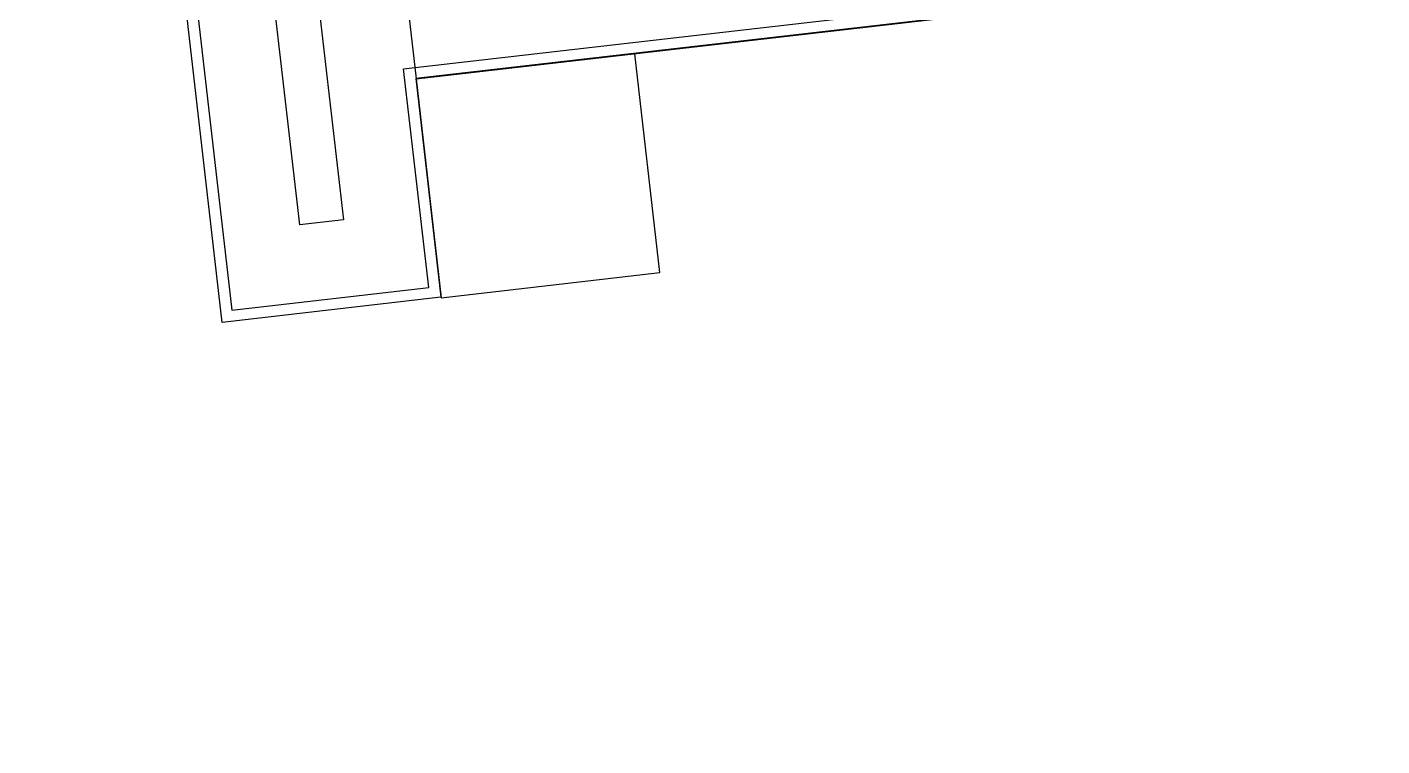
# Model space of a CAD drawing. Header units: inches. Extents: x 0 to 1813292486, y 0 to 3473589894.
# Drawn here: x 600658727.2 to 600659034.9, y 3473203528.6 to 3473203691.8 of the extents above; entities that cross this region are included whole.
import ezdxf

# ---------------------------------------------------------------- set-up
doc = ezdxf.new("R2010")
doc.units = ezdxf.units.IN
doc.header["$LTSCALE"] = 1000
doc.header["$MEASUREMENT"] = 0
for name, color, linetype in [('A-Anno-Note', 241, 'Continuous'), ('AX-MALL-P02-200$0$A-Anno-Note', 241, 'Continuous'), ('AX-MALL-WALL-P02$0$A-Anno-Note', 241, 'Continuous'), ('AX-MALL-WALL-P02-QT$0$A-Anno-Note', 241, 'Continuous'), ('AX-MALL-WALL-P02-QT$0$A-Detl-Fine', 152, 'Continuous'), ('AX-MALL-WALL-P02-QT$0$A-Detl-Patt', 8, 'Continuous'), ('AX-MALL-WALL-P02-QT$0$A-Detl-Thin', 131, 'Continuous'), ('AX-MALL-WALL-P02-QT$0$XC', 3, 'Continuous')]:
    doc.layers.add(name, color=color, linetype=linetype)

# ---------------------------------------------------------------- blocks, each defined once
blk = doc.blocks.new('AX-MALL-WALL-P02-QT$0$tj')
at = {"layer": 'AX-MALL-WALL-P02-QT$0$A-Detl-Patt'}
h = blk.add_hatch(dxfattribs=at)
h.set_pattern_fill('STEEL', color=256, scale=100, angle=50.4318)
h.set_pattern_definition([(75, (-14278.2, 156289.83), (-153.340725, 41.087523), []), (75, (-14317.88, 156358.57), (-153.340725, 41.087523), [])])
edge = h.paths.add_edge_path()
edge.add_arc((274302.95, 370915.37), 354853.23, 270.9601094, 275.9513129)
edge.add_line((311095.32, 17974.67), (323404.29, 17664.9))
edge.add_arc((337498.59, -5423.03), 27049.98, 84.429647, 121.402457, ccw=False)
edge.add_line((340124.27, 21499.21), (352435.62, 23411.52))
edge.add_line((352435.62, 23411.52), (352460.33, 23263.57))
edge.add_arc((262948.98, 558936.34), 543099.99, 279.486523, 288.50533)
edge.add_line((435325.04, 43917.81), (435185.93, 44187.61))
edge.add_arc((262948.98, 558936.34), 542799.99, 279.5181655, 288.5004443, ccw=False)
edge.add_line((352706.54, 23608.96), (352681.73, 23756.89))
edge.add_line((352681.73, 23756.89), (340117.77, 21803.84))
edge.add_arc((337510.1, -5455.01), 27383.3, 84.535526, 121.202684)
edge.add_line((323323.71, 17967.02), (311085.76, 18275.01))
edge.add_arc((274273.81, 371474.54), 355112.69, 270.9641106, 275.9501262, ccw=False)
edge.add_line((280248.98, 16412.11), (280248.98, 16111.96))
blk = doc.blocks.new('AX-MALL-WALL-P02-QT$0$jjzx2')
at = {"layer": 'AX-MALL-WALL-P02-QT$0$A-Detl-Fine'}
blk.add_lwpolyline([(336928.21, -134043.13), (336956.81, -134291.49), (338149.19, -134154.31), (338120.61, -133905.95)], dxfattribs=at)
blk.add_lwpolyline([(336962.53, -134341.16), (337012.2, -134335.44), (337006.48, -134285.77), (336956.81, -134291.49)], close=True, dxfattribs=at)
blk = doc.blocks.new('AX-MALL-WALL-P02-QT$0$1300XF')
at = {"color": 4, "ltscale": 10}
blk.add_lwpolyline([(952.22, -429.19, -0.083315), (817.08, -604.1), (274.12, -255.79), (952.29, -429.21), (996.89, -254.82), (318.71, -81.4), (274.12, -255.79)], format="xyb", dxfattribs=at)
at = {"layer": 'AX-MALL-WALL-P02-QT$0$XC', "linetype": 'ByBlock'}
for p, q in [((1170.44, -588.95), (1239.94, -317.72)), ((1256.87, -322.16), (1183.05, -610.25)), ((1184.85, -613.29), (1259.29, -322.78)), ((935.66, -497.83), (1148.83, -552.45)), ((1151.88, -550.65), (938.7, -496.03)), ((1173.17, -538.04), (1160.76, -586.47)), ((1139.46, -599.08), (1151.88, -550.65)), ((1148.83, -552.45), (1136.42, -600.88)), ((1160.76, -586.47), (1170.44, -588.95)), ((1183.05, -610.25), (1139.46, -599.08)), ((1136.42, -600.88), (1184.85, -613.29))]:
    blk.add_line(p, q, dxfattribs=at)
blk = doc.blocks.new('AX-MALL-WALL-P02-QT$0$mqst2')
at = {"color": 6, "xscale": -1, "rotation": 352.1908631180739}
blk.add_blockref('AX-MALL-WALL-P02-QT$0$1300XF', (446438.72, -43202.72), dxfattribs=at)
blk = doc.blocks.new('AX-MALL-WALL-P02-QT')
at = {"layer": 'AX-MALL-WALL-P02-QT$0$A-Anno-Note'}
for name, p, rotation in [('AX-MALL-WALL-P02-QT$0$mqst2', (600052179.27, 3473232742.4), 339.5681613092181), ('AX-MALL-WALL-P02-QT$0$jjzx2', (600185298.43, 3473279938.05), 339.5681613092246)]:
    blk.add_blockref(name, p, dxfattribs=dict(at, rotation=rotation))
at = {"layer": 'AX-MALL-WALL-P02-QT$0$A-Detl-Thin', "rotation": 339.5681613091762}
blk.add_blockref('AX-MALL-WALL-P02-QT$0$tj', (600144118.7, 3473128496.29), dxfattribs=at)
blk = doc.blocks.new('AX-MALL-WALL-P02')
at = {"layer": 'AX-MALL-WALL-P02$0$A-Anno-Note'}
blk.add_blockref('AX-MALL-WALL-P02-QT', (0, 0), dxfattribs=at)
blk = doc.blocks.new('AX-MALL-P02-200')
at = {"layer": 'AX-MALL-P02-200$0$A-Anno-Note'}
blk.add_blockref('AX-MALL-WALL-P02', (0, 0), dxfattribs=at)

msp = doc.modelspace()

# ---------------------------------------------------------------- block references
at = {"layer": 'A-Anno-Note', "rotation": 20.43183869077545}
msp.add_blockref('AX-MALL-P02-200', (1250392458.53, 9048125.68), dxfattribs=at)

doc.saveas('drawing.dxf')
